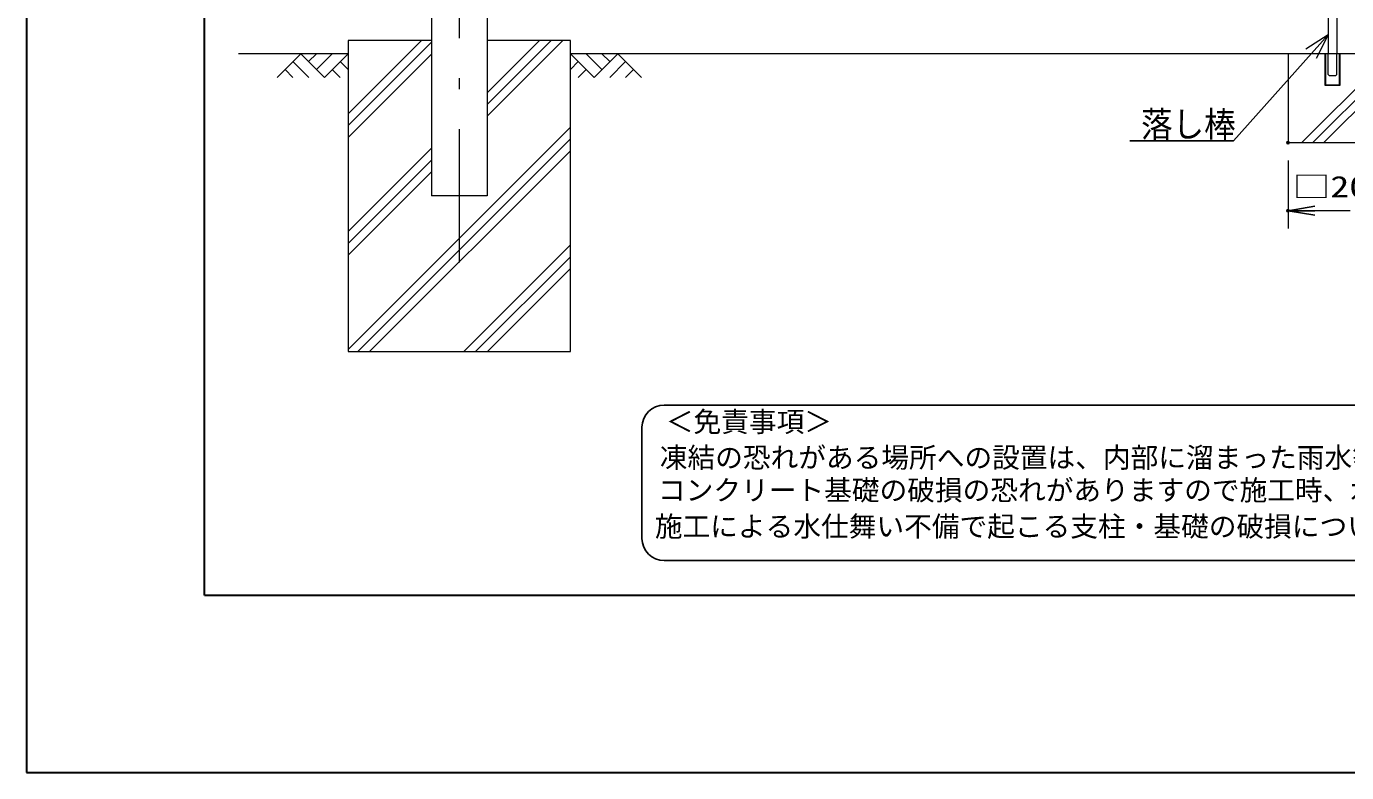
# Model space of a CAD drawing. Units: millimetres, scale not verified. Extents: x -4200 to 4200, y -2970 to 2970.
# Drawn here: x -4200 to -1231, y -2970 to -1291 of the extents above; entities that cross this region are included whole.
import ezdxf
from ezdxf.enums import TextEntityAlignment as Align

# ---------------------------------------------------------------- set-up
doc = ezdxf.new("R2010")
doc.units = ezdxf.units.MM
doc.header["$LTSCALE"] = 10
doc.header["$PDMODE"] = 32
doc.header["$PDSIZE"] = 5
doc.linetypes.add('USER1', pattern=[50.5, 30, -9, 2.5, -9])
for name, color, linetype, lineweight in [('0-0_2', 4, 'Continuous', 18), ('0-1_0', 7, 'Continuous', 25), ('0-3_30', 3, 'USER1', 9), ('0-4_6', 7, 'Continuous', 9), ('0-9_1', 7, 'Continuous', 9), ('0-C_16', 7, 'Continuous', 9), ('1-1_31', 7, 'Continuous', 9), ('1-2_22', 7, 'Continuous', 9), ('1-4_34', 59, 'Continuous', 9), ('1-5_21', 7, 'Continuous', 9), ('1-A_D-TTL-TXT', 2, 'Continuous', 25)]:
    doc.layers.add(name, color=color, linetype=linetype, lineweight=lineweight)
doc.layers.add('0-2_Defpoints', color=7, linetype='Continuous')
doc.styles.add('ＭＳ ゴシック', font='')
doc.styles.get('ＭＳ ゴシック').set_extended_font_data('MS Gothic')

# ---------------------------------------------------------------- blocks, each defined once
blk = doc.blocks.new('_OPEN')
at = {"layer": '0-1_0'}
blk.add_line((-10, 1.667), (0, 0), dxfattribs=at)
blk.add_lwpolyline([(-10, -1.667), (0, 0), (-10, 0)], dxfattribs=at)
blk = doc.blocks.new('G18')
at = {"layer": '1-4_34'}
for p, q in [((3790.7, 15952.9), (3258.6, 15420.7)), ((3613.4, 15775.5), (3969.7, 15420.7)), ((3790.7, 15952.9), (4322.8, 15420.7)), ((3967.2, 15774.6), (4145.5, 15952.9)), ((4145.5, 15598.1), (4500.2, 15952.9)), ((4322.8, 15420.7), (4855, 15952.9)), ((4677.6, 15775.5), (4855, 15598.9)), ((3436, 15598.1), (3614.2, 15420.7)), ((4500.2, 15598.1), (4678.4, 15420.7))]:
    blk.add_line(p, q, dxfattribs=at)
blk = doc.blocks.new('G17')
at = {"layer": '0-1_0'}
blk.add_blockref('G18', (0, 0), dxfattribs=at)
blk = doc.blocks.new('G20')
at = {"layer": '1-4_34'}
for p, q in [((10387.1, 15420.7), (9855, 15952.9)), ((10032.3, 15775.5), (9855, 15598.9)), ((10564.5, 15598.1), (10209.7, 15952.9)), ((10919.2, 15952.9), (10387.1, 15420.7)), ((10742.8, 15774.6), (10564.5, 15952.9)), ((11096.6, 15775.5), (10740.2, 15420.7)), ((10919.2, 15952.9), (11451.3, 15420.7)), ((10209.7, 15598.1), (10031.5, 15420.7)), ((11274, 15598.1), (11095.8, 15420.7))]:
    blk.add_line(p, q, dxfattribs=at)
blk = doc.blocks.new('G19')
at = {"layer": '0-1_0'}
blk.add_blockref('G20', (0, 0), dxfattribs=at)

msp = doc.modelspace()

# ---------------------------------------------------------------- linework, layer by layer
at = {"layer": '0-0_2'}
for p, q in [((-1362.56, -1592.65), (-1362.56, -1745.99)), ((-1222.56, -1705.99), (-1302.56, -1705.99))]:
    msp.add_line(p, q, dxfattribs=at)
at = {"layer": '0-1_0'}
msp.add_line((-1484.9, -1548.39), (-1718.25, -1548.39), dxfattribs=at)
at = {"layer": '0-2_Defpoints'}
for p in [(-1362.56, -1552.65), (-1362.56, -1705.99)]:
    msp.add_point(p, dxfattribs=at)
at = {"layer": '0-3_30'}
msp.add_line((-3226.66, -7.4), (-3226.66, -1847.34), dxfattribs=at)
at = {"layer": '0-4_6'}
for p, q in [((-3289.16, -107.65), (-3289.16, -1672.65)), ((-3164.16, -107.65), (-3164.16, -1672.65))]:
    msp.add_line(p, q, dxfattribs=at)
at = {"layer": '0-9_1', "lineweight": 30}
for p, q in [((-4200.24, 2969.63), (-4200.24, -2969.87)), ((-3800.24, 2569.13), (-3800.24, -2569.87)), ((-3799.74, -2570.37), (-3800.24, -2569.87)), ((-3799.74, -2570.37), (3799.26, -2570.37)), ((-4200.24, -2969.87), (4199.76, -2969.87))]:
    msp.add_line(p, q, dxfattribs=at)
at = {"layer": '0-9_1'}
for p, q in [((-3476.66, -1487.86), (-3311.45, -1322.65)), ((-3476.66, -1514.37), (-3289.16, -1326.87)), ((-2976.66, -1322.65), (-3164.16, -1322.65)), ((-3164.16, -1493.44), (-2993.37, -1322.65)), ((-3164.16, -1466.92), (-3019.88, -1322.65)), ((-3164.16, -1440.41), (-3046.4, -1322.65)), ((-2976.66, -2022.65), (-2976.66, -1322.65)), ((-1272.06, -1309.89), (-1322.24, -1342.79)), ((-1272.06, -1309.89), (-1299.06, -1363.47)), ((-3476.66, -1352.65), (-3722.88, -1352.65)), ((-3476.66, -1540.89), (-3289.16, -1353.39)), ((523.34, -1352.65), (-2976.66, -1352.65)), ((-1331.28, -1552.65), (-1162.56, -1383.93)), ((-1306.58, -1552.65), (-1162.56, -1408.63)), ((-1281.87, -1552.65), (-1162.56, -1433.34)), ((-3476.66, -2017.96), (-2976.66, -1517.96)), ((-3476.66, -1752.91), (-3289.16, -1565.41)), ((-3454.83, -2022.65), (-2976.66, -1544.47)), ((-3428.32, -2022.65), (-2976.66, -1570.99)), ((-3476.66, -1779.42), (-3289.16, -1591.92)), ((-3476.66, -1805.94), (-3289.16, -1618.44)), ((-3216.3, -2022.65), (-2976.66, -1783.01)), ((-3189.78, -2022.65), (-2976.66, -1809.53)), ((-3163.27, -2022.65), (-2976.66, -1836.04)), ((-3476.66, -2022.65), (-2976.66, -2022.65))]:
    msp.add_line(p, q, dxfattribs=at)
for points in [[(-3289.16, -1322.65), (-3476.66, -1322.65), (-3476.66, -2022.65)], [(-1272.06, -1309.89), (-1484.9, -1548.39), (-1664.9, -1548.39)]]:
    msp.add_lwpolyline(points, dxfattribs=at)
at = {"layer": '0-C_16'}
msp.add_line((-3164.16, -1672.65), (-3289.16, -1672.65), dxfattribs=at)
at = {"layer": '1-1_31'}
msp.add_lwpolyline([(-1362.56, -1552.65), (-1162.56, -1552.65), (-1162.56, -1352.65), (-1362.56, -1352.65)], close=True, dxfattribs=at)
at = {"layer": '1-2_22'}
for p, q in [((-1279.56, -1352.65), (-1279.56, -1423.65)), ((-1278.56, -1352.65), (-1278.56, -1422.65)), ((-1272.06, -1399.65), (-1272.06, -1352.65)), ((-1253.06, -1399.65), (-1253.06, -1352.65)), ((-1246.56, -1422.65), (-1246.56, -1352.65)), ((-1245.56, -1423.65), (-1245.56, -1352.65)), ((-1279.56, -1423.65), (-1245.56, -1423.65)), ((-1278.56, -1422.65), (-1246.56, -1422.65)), ((-1269.06, -1402.65), (-1272.06, -1399.65)), ((-1256.06, -1402.65), (-1269.06, -1402.65)), ((-1256.06, -1402.65), (-1253.06, -1399.65))]:
    msp.add_line(p, q, dxfattribs=at)
at = {"layer": '1-5_21'}
for p, q in [((-1272.06, -1272.65), (-1272.06, -1352.65)), ((-1253.06, -1272.65), (-1253.06, -1352.65))]:
    msp.add_line(p, q, dxfattribs=at)
at = {"layer": '1-A_D-TTL-TXT'}
for p, q in [((-320.21, -2142.95), (-2765.76, -2142.95)), ((-2815.76, -2192.95), (-2815.76, -2442.95)), ((-2765.76, -2492.95), (-320.21, -2492.95))]:
    msp.add_line(p, q, dxfattribs=at)
for centre, start, end in [((-2765.76, -2192.95), 90, 180), ((-2765.76, -2442.95), 180, 270)]:
    msp.add_arc(centre, 50, start, end, dxfattribs=at)

# ---------------------------------------------------------------- block references
at = {"layer": '0-0_2', "xscale": 6, "yscale": 6, "rotation": 180}
msp.add_blockref('_OPEN', (-1362.56, -1705.99), dxfattribs=at)
at = {"layer": '0-1_0', "xscale": 0.1, "yscale": 0.1}
for name in ['G17', 'G19']:
    msp.add_blockref(name, (-3962.16, -2947.93), dxfattribs=at)

# ---------------------------------------------------------------- texts
at = {"layer": '0-0_2', "style": 'ＭＳ ゴシック', "width": 1.3}
msp.add_text('□200', height=48.09, dxfattribs=at).set_placement((-1352.56, -1690.24), align=Align.BOTTOM_LEFT)
at = {"layer": '0-9_1', "style": 'ＭＳ ゴシック', "width": 0.9}
msp.add_text('落し棒', height=57.7, dxfattribs=at).set_placement((-1692.92, -1557.49), align=Align.BOTTOM_LEFT)
at = {"layer": '1-A_D-TTL-TXT', "color": 7, "style": 'ＭＳ ゴシック'}
for s, p in [('＜免責事項＞ \u3000\u3000', (-2762.05, -2217.13)), ('凍結の恐れがある場所への設置は、内部に溜まった雨水等の凍結融解により支柱の破損や', (-2775.57, -2297.63)), ('コンクリート基礎の破損の恐れがありますので施工時、水仕舞いを行ってください。', (-2779.68, -2371.05)), ('施工による水仕舞い不備で起こる支柱・基礎の破損について当社は責任を負いかねます。 ', (-2786.68, -2452.54))]:
    msp.add_text(s, height=45.67, dxfattribs=at).set_placement(p, align=Align.BOTTOM_LEFT)

doc.saveas('drawing.dxf')
